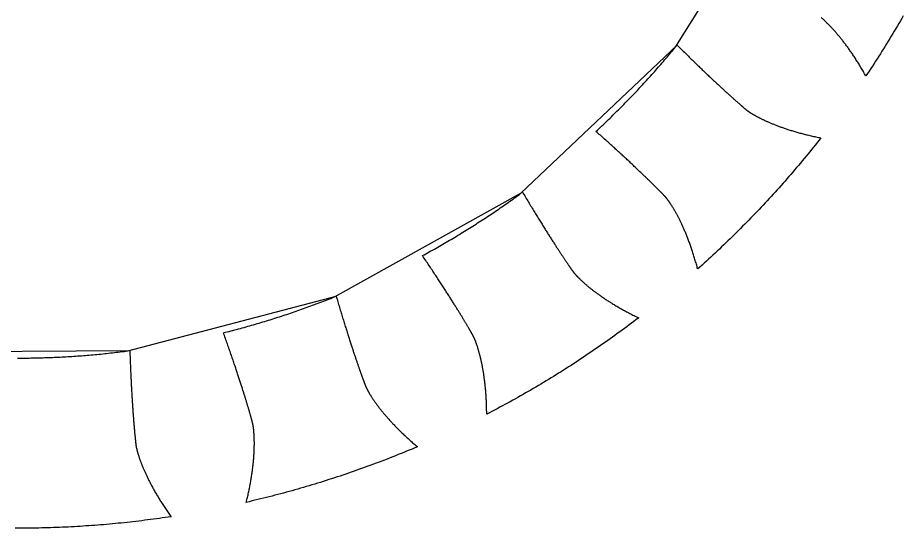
# Model space of a CAD drawing. Extents: x -27 to 27, y -27 to 27.
# Drawn here: x 0.01 to 23.41, y -27 to -13.5 of the extents above; entities that cross this region are included whole.
import ezdxf

# ---------------------------------------------------------------- set-up
doc = ezdxf.new("R2010")
doc.units = 0

msp = doc.modelspace()

# ---------------------------------------------------------------- linework, layer by layer
at = {"layer": 'CYCL_GEAR'}
for points in [[(0.001, -22.5), (0.052, -22.5), (0.104, -22.5), (0.155, -22.499), (0.206, -22.499), (0.258, -22.499), (0.309, -22.498), (0.36, -22.497), (0.412, -22.496), (0.463, -22.495), (0.515, -22.494), (0.566, -22.493), (0.617, -22.492), (0.669, -22.49), (0.72, -22.488), (0.771, -22.487), (0.823, -22.485), (0.874, -22.483), (0.925, -22.481), (0.977, -22.479), (1.028, -22.477), (1.079, -22.474), (1.131, -22.472), (1.182, -22.469), (1.233, -22.466), (1.285, -22.463), (1.336, -22.46), (1.387, -22.457), (1.438, -22.454), (1.49, -22.451), (1.541, -22.447), (1.592, -22.444), (1.643, -22.44), (1.695, -22.436), (1.746, -22.432), (1.797, -22.428), (1.848, -22.424), (1.9, -22.42), (1.951, -22.415), (2.002, -22.411), (2.053, -22.406), (2.104, -22.401), (2.155, -22.397), (2.207, -22.392), (2.258, -22.386), (2.309, -22.381), (2.36, -22.376), (2.411, -22.37), (2.462, -22.365), (2.513, -22.359), (2.564, -22.353), (2.615, -22.347), (2.666, -22.341), (2.717, -22.335), (2.768, -22.329), (2.819, -22.323), (2.87, -22.316), (2.921, -22.31), (8.425, -20.863), (8.436, -20.901), (8.447, -20.939), (8.458, -20.976), (8.469, -21.013), (8.48, -21.05), (8.491, -21.086), (8.502, -21.122), (8.513, -21.158), (8.523, -21.194), (8.534, -21.229), (8.544, -21.264), (8.555, -21.299), (8.565, -21.333), (8.576, -21.367), (8.586, -21.401), (8.596, -21.435), (8.606, -21.468), (8.616, -21.501), (8.626, -21.533), (8.636, -21.566), (8.646, -21.598), (8.656, -21.629), (8.666, -21.661), (8.676, -21.692), (8.685, -21.723), (8.695, -21.753), (8.704, -21.783), (8.714, -21.813), (8.723, -21.843), (8.732, -21.872), (8.741, -21.901), (8.751, -21.93), (8.76, -21.958), (8.769, -21.986), (8.778, -22.014), (8.786, -22.041), (8.795, -22.068), (8.804, -22.095), (8.812, -22.122), (8.821, -22.148), (8.829, -22.174), (8.838, -22.199), (8.846, -22.225), (8.854, -22.25), (8.862, -22.274), (8.87, -22.299), (8.878, -22.323), (8.886, -22.347), (8.894, -22.37), (8.902, -22.393), (8.909, -22.416), (8.917, -22.439), (8.924, -22.461), (8.932, -22.483), (8.939, -22.504), (8.946, -22.526), (8.953, -22.547), (8.96, -22.567), (8.967, -22.588), (8.974, -22.608), (8.981, -22.628), (8.988, -22.647), (8.994, -22.666), (9.001, -22.685), (9.007, -22.703), (9.013, -22.722), (9.02, -22.739), (9.026, -22.757), (9.032, -22.774), (9.038, -22.791), (9.043, -22.808), (9.049, -22.824), (9.055, -22.84), (9.06, -22.856), (9.066, -22.871), (9.071, -22.886), (9.076, -22.901), (9.082, -22.916), (9.087, -22.93), (9.092, -22.944), (9.096, -22.957), (9.101, -22.97), (9.106, -22.983), (9.11, -22.996), (9.115, -23.008), (9.119, -23.02), (9.123, -23.032), (9.128, -23.043), (9.132, -23.054), (9.136, -23.065), (9.139, -23.075), (9.143, -23.085), (9.147, -23.095), (9.15, -23.105), (9.154, -23.114), (9.157, -23.123), (9.16, -23.131), (9.163, -23.139), (9.166, -23.147), (9.169, -23.155), (9.172, -23.162), (9.174, -23.169), (9.177, -23.176), (9.179, -23.182), (9.182, -23.188), (9.184, -23.194), (9.186, -23.2), (9.188, -23.205), (9.19, -23.209), (9.191, -23.214), (9.193, -23.218), (9.194, -23.222), (9.196, -23.226), (9.197, -23.229), (9.198, -23.232), (9.199, -23.234), (9.2, -23.237), (9.201, -23.239), (9.202, -23.241), (9.202, -23.242), (9.203, -23.243), (9.203, -23.244), (9.203, -23.244), (9.203, -23.244), (9.203, -23.244), (9.203, -23.245), (9.203, -23.245), (9.204, -23.246), (9.204, -23.247), (9.204, -23.248), (9.205, -23.249), (9.206, -23.251), (9.207, -23.253), (9.208, -23.255), (9.209, -23.257), (9.21, -23.26), (9.211, -23.263), (9.213, -23.266), (9.214, -23.269), (9.216, -23.273), (9.218, -23.277), (9.22, -23.281), (9.222, -23.286), (9.224, -23.29), (9.226, -23.295), (9.229, -23.3), (9.232, -23.306), (9.234, -23.311), (9.237, -23.317), (9.24, -23.323), (9.244, -23.329), (9.247, -23.336), (9.251, -23.343), (9.254, -23.349), (9.258, -23.357), (9.262, -23.364), (9.267, -23.372), (9.271, -23.38), (9.276, -23.388), (9.28, -23.396), (9.285, -23.405), (9.29, -23.413), (9.295, -23.422), (9.301, -23.432), (9.306, -23.441), (9.312, -23.451), (9.318, -23.461), (9.324, -23.471), (9.331, -23.481), (9.337, -23.491), (9.344, -23.502), (9.351, -23.513), (9.358, -23.524), (9.365, -23.535), (9.373, -23.547), (9.38, -23.559), (9.388, -23.57), (9.396, -23.583), (9.404, -23.595), (9.413, -23.607), (9.421, -23.62), (9.43, -23.633), (9.439, -23.646), (9.449, -23.659), (9.458, -23.673), (9.468, -23.686), (9.478, -23.7), (9.488, -23.714), (9.498, -23.728), (9.509, -23.743), (9.52, -23.757), (9.531, -23.772), (9.542, -23.787), (9.554, -23.802), (9.565, -23.817), (9.577, -23.832), (9.589, -23.848), (9.602, -23.864), (9.614, -23.88), (9.627, -23.896), (9.64, -23.912), (9.654, -23.928), (9.667, -23.945), (9.681, -23.961), (9.695, -23.978), (9.71, -23.995), (9.724, -24.012), (9.739, -24.03), (9.754, -24.047), (9.769, -24.065), (9.785, -24.083), (9.801, -24.1), (9.817, -24.118), (9.833, -24.137), (9.849, -24.155), (9.866, -24.173), (9.883, -24.192), (9.901, -24.211), (9.918, -24.229), (9.936, -24.248), (9.954, -24.267), (9.973, -24.287), (9.991, -24.306), (10.01, -24.325), (10.029, -24.345), (10.049, -24.364), (10.068, -24.384), (10.088, -24.404), (10.109, -24.424), (10.129, -24.444), (10.15, -24.464), (10.171, -24.485), (10.192, -24.505), (10.214, -24.526), (10.236, -24.546), (10.258, -24.567), (10.281, -24.588), (10.303, -24.609), (10.326, -24.63), (10.35, -24.651), (10.373, -24.672), (10.397, -24.693), (10.421, -24.714), (10.446, -24.736), (10.471, -24.757), (10.496, -24.779), (10.521, -24.801), (10.546, -24.822), (10.572, -24.844), (10.501, -24.874), (10.429, -24.905), (10.357, -24.935), (10.284, -24.965), (10.212, -24.994), (10.14, -25.024), (10.067, -25.053), (9.995, -25.082), (9.922, -25.111), (9.85, -25.139), (9.777, -25.168), (9.704, -25.196), (9.631, -25.224), (9.558, -25.251), (9.485, -25.279), (9.412, -25.306), (9.339, -25.333), (9.266, -25.36), (9.192, -25.387), (9.119, -25.413), (9.045, -25.44), (8.972, -25.466), (8.898, -25.492), (8.825, -25.517), (8.751, -25.543), (8.677, -25.568), (8.603, -25.593), (8.529, -25.618), (8.455, -25.642), (8.381, -25.666), (8.306, -25.691), (8.232, -25.714), (8.158, -25.738), (8.083, -25.762), (8.009, -25.785), (7.934, -25.808), (7.859, -25.831), (7.785, -25.853), (7.71, -25.876), (7.635, -25.898), (7.56, -25.92), (7.485, -25.942), (7.41, -25.963), (7.335, -25.985), (7.26, -26.006), (7.185, -26.027), (7.109, -26.047), (7.034, -26.068), (6.959, -26.088), (6.883, -26.108), (6.808, -26.128), (6.732, -26.147), (6.657, -26.167), (6.581, -26.186), (6.505, -26.205), (6.429, -26.223), (6.354, -26.242), (6.278, -26.26), (6.202, -26.278), (6.126, -26.296), (6.05, -26.314), (6.058, -26.281), (6.066, -26.248), (6.074, -26.216), (6.081, -26.184), (6.089, -26.152), (6.096, -26.12), (6.103, -26.089), (6.11, -26.057), (6.116, -26.026), (6.123, -25.996), (6.129, -25.965), (6.135, -25.935), (6.141, -25.905), (6.147, -25.875), (6.152, -25.845), (6.158, -25.816), (6.163, -25.787), (6.168, -25.758), (6.173, -25.73), (6.178, -25.701), (6.183, -25.673), (6.187, -25.645), (6.191, -25.618), (6.196, -25.59), (6.2, -25.563), (6.204, -25.537), (6.207, -25.51), (6.211, -25.484), (6.214, -25.458), (6.218, -25.432), (6.221, -25.406), (6.224, -25.381), (6.227, -25.356), (6.229, -25.331), (6.232, -25.307), (6.235, -25.282), (6.237, -25.258), (6.239, -25.235), (6.241, -25.211), (6.243, -25.188), (6.245, -25.165), (6.247, -25.142), (6.249, -25.12), (6.25, -25.098), (6.252, -25.076), (6.253, -25.054), (6.255, -25.033), (6.256, -25.012), (6.257, -24.991), (6.258, -24.97), (6.259, -24.95), (6.259, -24.93), (6.26, -24.91), (6.261, -24.891), (6.261, -24.872), (6.262, -24.853), (6.262, -24.834), (6.262, -24.816), (6.263, -24.797), (6.263, -24.78), (6.263, -24.762), (6.263, -24.745), (6.263, -24.728), (6.263, -24.711), (6.262, -24.695), (6.262, -24.678), (6.262, -24.662), (6.261, -24.647), (6.261, -24.631), (6.26, -24.616), (6.26, -24.602), (6.259, -24.587), (6.259, -24.573), (6.258, -24.559), (6.257, -24.545), (6.256, -24.532), (6.256, -24.519), (6.255, -24.506), (6.254, -24.493), (6.253, -24.481), (6.252, -24.469), (6.251, -24.457), (6.25, -24.446), (6.249, -24.434), (6.248, -24.424), (6.247, -24.413), (6.246, -24.403), (6.245, -24.392), (6.244, -24.383), (6.243, -24.373), (6.242, -24.364), (6.241, -24.355), (6.24, -24.346), (6.239, -24.338), (6.237, -24.33), (6.236, -24.322), (6.235, -24.314), (6.234, -24.307), (6.233, -24.3), (6.232, -24.293), (6.231, -24.287), (6.23, -24.281), (6.229, -24.275), (6.228, -24.269), (6.227, -24.264), (6.226, -24.259), (6.225, -24.254), (6.225, -24.25), (6.224, -24.245), (6.223, -24.241), (6.222, -24.238), (6.222, -24.234), (6.221, -24.231), (6.22, -24.228), (6.22, -24.226), (6.219, -24.223), (6.219, -24.221), (6.218, -24.22), (6.218, -24.218), (6.218, -24.217), (6.218, -24.216), (6.217, -24.215), (6.217, -24.215), (6.217, -24.215), (6.217, -24.215), (6.217, -24.214), (6.217, -24.214), (6.217, -24.213), (6.217, -24.212), (6.216, -24.211), (6.216, -24.209), (6.215, -24.207), (6.215, -24.204), (6.214, -24.201), (6.213, -24.198), (6.212, -24.195), (6.211, -24.191), (6.21, -24.187), (6.209, -24.183), (6.208, -24.178), (6.206, -24.173), (6.205, -24.168), (6.203, -24.162), (6.202, -24.157), (6.2, -24.15), (6.198, -24.144), (6.196, -24.137), (6.194, -24.13), (6.192, -24.122), (6.19, -24.114), (6.188, -24.106), (6.186, -24.098), (6.183, -24.089), (6.181, -24.08), (6.178, -24.07), (6.175, -24.061), (6.172, -24.051), (6.169, -24.04), (6.166, -24.03), (6.163, -24.019), (6.16, -24.007), (6.157, -23.996), (6.153, -23.984), (6.15, -23.972), (6.146, -23.959), (6.142, -23.946), (6.139, -23.933), (6.135, -23.92), (6.131, -23.906), (6.127, -23.892), (6.122, -23.877), (6.118, -23.862), (6.114, -23.847), (6.109, -23.832), (6.104, -23.816), (6.1, -23.8), (6.095, -23.784), (6.09, -23.768), (6.085, -23.751), (6.08, -23.733), (6.074, -23.716), (6.069, -23.698), (6.064, -23.68), (6.058, -23.662), (6.052, -23.643), (6.046, -23.624), (6.04, -23.605), (6.034, -23.585), (6.028, -23.565), (6.022, -23.545), (6.016, -23.524), (6.009, -23.503), (6.003, -23.482), (5.996, -23.461), (5.989, -23.439), (5.982, -23.417), (5.975, -23.394), (5.968, -23.372), (5.961, -23.349), (5.953, -23.326), (5.946, -23.302), (5.938, -23.278), (5.931, -23.254), (5.923, -23.23), (5.915, -23.205), (5.907, -23.18), (5.899, -23.154), (5.89, -23.129), (5.882, -23.103), (5.873, -23.077), (5.865, -23.05), (5.856, -23.023), (5.847, -22.996), (5.838, -22.969), (5.829, -22.941), (5.82, -22.913), (5.811, -22.885), (5.801, -22.856), (5.791, -22.827), (5.782, -22.798), (5.772, -22.769), (5.762, -22.739), (5.752, -22.709), (5.742, -22.679), (5.731, -22.648), (5.721, -22.618), (5.71, -22.586), (5.7, -22.555), (5.689, -22.523), (5.678, -22.491), (5.667, -22.459), (5.656, -22.426), (5.645, -22.394), (5.633, -22.361), (5.622, -22.327), (5.61, -22.294), (5.598, -22.26), (5.586, -22.225), (5.574, -22.191), (5.562, -22.156), (5.55, -22.121), (5.537, -22.086), (5.525, -22.05), (5.512, -22.014), (5.499, -21.978), (5.486, -21.942), (5.473, -21.905), (5.46, -21.868), (5.447, -21.831), (5.497, -21.818), (5.546, -21.806), (5.596, -21.793), (5.646, -21.78), (5.696, -21.767), (5.745, -21.754), (5.795, -21.741), (5.845, -21.728), (5.894, -21.714), (5.944, -21.701), (5.993, -21.687), (6.043, -21.673), (6.092, -21.659), (6.142, -21.645), (6.191, -21.631), (6.241, -21.617), (6.29, -21.603), (6.339, -21.588), (6.389, -21.574), (6.438, -21.559), (6.487, -21.545), (6.536, -21.53), (6.585, -21.515), (6.635, -21.5), (6.684, -21.484), (6.733, -21.469), (6.782, -21.454), (6.831, -21.438), (6.88, -21.422), (6.928, -21.407), (6.977, -21.391), (7.026, -21.375), (7.075, -21.359), (7.124, -21.343), (7.172, -21.326), (7.221, -21.31), (7.27, -21.293), (7.318, -21.277), (7.367, -21.26), (7.415, -21.243), (7.464, -21.226), (7.512, -21.209), (7.561, -21.192), (7.609, -21.174), (7.657, -21.157), (7.706, -21.139), (7.754, -21.122), (7.802, -21.104), (7.85, -21.086), (7.899, -21.068), (7.947, -21.05), (7.995, -21.032), (8.043, -21.013), (8.091, -20.995), (8.139, -20.977), (8.186, -20.958), (8.234, -20.939), (8.282, -20.92), (8.33, -20.901), (8.378, -20.882), (13.349, -18.112), (13.369, -18.146), (13.389, -18.18), (13.409, -18.213), (13.429, -18.247), (13.449, -18.28), (13.468, -18.312), (13.488, -18.345), (13.507, -18.377), (13.526, -18.408), (13.545, -18.44), (13.564, -18.471), (13.583, -18.502), (13.602, -18.533), (13.62, -18.563), (13.638, -18.594), (13.657, -18.623), (13.675, -18.653), (13.693, -18.682), (13.711, -18.712), (13.728, -18.74), (13.746, -18.769), (13.763, -18.797), (13.78, -18.825), (13.798, -18.853), (13.815, -18.88), (13.831, -18.907), (13.848, -18.934), (13.865, -18.961), (13.881, -18.987), (13.897, -19.013), (13.913, -19.039), (13.929, -19.064), (13.945, -19.09), (13.961, -19.115), (13.976, -19.139), (13.992, -19.164), (14.007, -19.188), (14.022, -19.212), (14.037, -19.235), (14.052, -19.258), (14.066, -19.281), (14.081, -19.304), (14.095, -19.327), (14.109, -19.349), (14.123, -19.371), (14.137, -19.392), (14.151, -19.414), (14.164, -19.435), (14.178, -19.455), (14.191, -19.476), (14.204, -19.496), (14.217, -19.516), (14.23, -19.536), (14.242, -19.555), (14.255, -19.574), (14.267, -19.593), (14.279, -19.612), (14.291, -19.63), (14.303, -19.648), (14.315, -19.666), (14.326, -19.683), (14.337, -19.7), (14.348, -19.717), (14.359, -19.734), (14.37, -19.75), (14.381, -19.766), (14.391, -19.782), (14.402, -19.798), (14.412, -19.813), (14.422, -19.828), (14.431, -19.842), (14.441, -19.857), (14.45, -19.871), (14.46, -19.885), (14.469, -19.898), (14.478, -19.912), (14.487, -19.925), (14.495, -19.937), (14.504, -19.95), (14.512, -19.962), (14.52, -19.974), (14.528, -19.985), (14.535, -19.997), (14.543, -20.008), (14.55, -20.019), (14.558, -20.029), (14.565, -20.039), (14.571, -20.049), (14.578, -20.059), (14.585, -20.068), (14.591, -20.078), (14.597, -20.086), (14.603, -20.095), (14.609, -20.103), (14.614, -20.111), (14.62, -20.119), (14.625, -20.127), (14.63, -20.134), (14.635, -20.141), (14.639, -20.147), (14.644, -20.154), (14.648, -20.16), (14.652, -20.166), (14.656, -20.171), (14.66, -20.177), (14.663, -20.182), (14.667, -20.186), (14.67, -20.191), (14.673, -20.195), (14.676, -20.199), (14.678, -20.203), (14.681, -20.206), (14.683, -20.209), (14.685, -20.212), (14.687, -20.214), (14.688, -20.217), (14.69, -20.219), (14.691, -20.221), (14.692, -20.222), (14.693, -20.223), (14.694, -20.224), (14.694, -20.225), (14.695, -20.225), (14.695, -20.225), (14.695, -20.225), (14.695, -20.226), (14.695, -20.226), (14.695, -20.226), (14.696, -20.227), (14.697, -20.228), (14.698, -20.229), (14.699, -20.231), (14.7, -20.233), (14.702, -20.234), (14.703, -20.237), (14.705, -20.239), (14.707, -20.241), (14.709, -20.244), (14.712, -20.247), (14.714, -20.25), (14.717, -20.253), (14.72, -20.257), (14.723, -20.261), (14.726, -20.265), (14.73, -20.269), (14.733, -20.273), (14.737, -20.278), (14.742, -20.282), (14.746, -20.287), (14.75, -20.292), (14.755, -20.298), (14.76, -20.303), (14.765, -20.309), (14.771, -20.314), (14.776, -20.32), (14.782, -20.327), (14.788, -20.333), (14.794, -20.34), (14.8, -20.346), (14.807, -20.353), (14.814, -20.36), (14.821, -20.367), (14.828, -20.375), (14.836, -20.382), (14.844, -20.39), (14.852, -20.398), (14.86, -20.406), (14.868, -20.414), (14.877, -20.423), (14.886, -20.431), (14.895, -20.44), (14.904, -20.449), (14.914, -20.458), (14.924, -20.467), (14.934, -20.476), (14.944, -20.486), (14.955, -20.495), (14.966, -20.505), (14.977, -20.515), (14.988, -20.525), (15, -20.535), (15.011, -20.545), (15.023, -20.556), (15.036, -20.566), (15.048, -20.577), (15.061, -20.588), (15.074, -20.598), (15.087, -20.609), (15.101, -20.621), (15.115, -20.632), (15.129, -20.643), (15.143, -20.655), (15.158, -20.666), (15.173, -20.678), (15.188, -20.69), (15.203, -20.702), (15.219, -20.714), (15.235, -20.726), (15.251, -20.738), (15.267, -20.751), (15.284, -20.763), (15.301, -20.776), (15.318, -20.788), (15.336, -20.801), (15.354, -20.814), (15.372, -20.827), (15.39, -20.84), (15.409, -20.853), (15.428, -20.866), (15.447, -20.879), (15.466, -20.893), (15.486, -20.906), (15.506, -20.919), (15.527, -20.933), (15.547, -20.947), (15.568, -20.96), (15.589, -20.974), (15.611, -20.988), (15.632, -21.002), (15.654, -21.015), (15.677, -21.029), (15.699, -21.043), (15.722, -21.058), (15.745, -21.072), (15.769, -21.086), (15.792, -21.1), (15.816, -21.114), (15.841, -21.129), (15.865, -21.143), (15.89, -21.157), (15.915, -21.172), (15.941, -21.186), (15.966, -21.201), (15.992, -21.215), (16.019, -21.23), (16.045, -21.244), (16.072, -21.259), (16.1, -21.273), (16.127, -21.288), (16.155, -21.302), (16.183, -21.317), (16.211, -21.332), (16.24, -21.346), (16.269, -21.361), (16.298, -21.376), (16.328, -21.39), (16.358, -21.405), (16.388, -21.42), (16.419, -21.434), (16.357, -21.482), (16.294, -21.529), (16.232, -21.576), (16.17, -21.623), (16.107, -21.669), (16.044, -21.716), (15.982, -21.762), (15.919, -21.808), (15.855, -21.854), (15.792, -21.9), (15.729, -21.945), (15.665, -21.991), (15.602, -22.036), (15.538, -22.081), (15.474, -22.126), (15.41, -22.171), (15.346, -22.215), (15.282, -22.259), (15.217, -22.303), (15.153, -22.347), (15.088, -22.391), (15.023, -22.434), (14.958, -22.478), (14.893, -22.521), (14.828, -22.564), (14.763, -22.607), (14.697, -22.649), (14.632, -22.692), (14.566, -22.734), (14.5, -22.776), (14.434, -22.818), (14.368, -22.859), (14.302, -22.901), (14.236, -22.942), (14.17, -22.983), (14.103, -23.024), (14.036, -23.065), (13.97, -23.105), (13.903, -23.145), (13.836, -23.186), (13.769, -23.225), (13.702, -23.265), (13.634, -23.305), (13.567, -23.344), (13.499, -23.383), (13.432, -23.422), (13.364, -23.461), (13.296, -23.499), (13.228, -23.538), (13.16, -23.576), (13.092, -23.614), (13.023, -23.652), (12.955, -23.689), (12.886, -23.726), (12.818, -23.764), (12.749, -23.801), (12.68, -23.837), (12.611, -23.874), (12.542, -23.91), (12.473, -23.946), (12.404, -23.982), (12.403, -23.949), (12.403, -23.915), (12.402, -23.882), (12.402, -23.849), (12.401, -23.816), (12.4, -23.783), (12.399, -23.751), (12.398, -23.719), (12.397, -23.688), (12.395, -23.656), (12.394, -23.625), (12.392, -23.594), (12.39, -23.564), (12.389, -23.533), (12.387, -23.503), (12.385, -23.474), (12.383, -23.444), (12.38, -23.415), (12.378, -23.386), (12.376, -23.357), (12.373, -23.329), (12.371, -23.301), (12.368, -23.273), (12.365, -23.246), (12.362, -23.218), (12.359, -23.192), (12.356, -23.165), (12.353, -23.138), (12.35, -23.112), (12.347, -23.087), (12.344, -23.061), (12.34, -23.036), (12.337, -23.011), (12.333, -22.986), (12.33, -22.962), (12.326, -22.938), (12.323, -22.914), (12.319, -22.89), (12.315, -22.867), (12.311, -22.844), (12.307, -22.821), (12.304, -22.799), (12.3, -22.777), (12.296, -22.755), (12.292, -22.733), (12.288, -22.712), (12.283, -22.691), (12.279, -22.67), (12.275, -22.65), (12.271, -22.63), (12.267, -22.61), (12.263, -22.59), (12.258, -22.571), (12.254, -22.552), (12.25, -22.533), (12.246, -22.515), (12.241, -22.496), (12.237, -22.479), (12.233, -22.461), (12.228, -22.444), (12.224, -22.427), (12.22, -22.41), (12.215, -22.393), (12.211, -22.377), (12.207, -22.361), (12.203, -22.346), (12.198, -22.33), (12.194, -22.315), (12.19, -22.301), (12.186, -22.286), (12.181, -22.272), (12.177, -22.258), (12.173, -22.244), (12.169, -22.231), (12.165, -22.218), (12.161, -22.205), (12.157, -22.193), (12.153, -22.18), (12.149, -22.168), (12.145, -22.157), (12.141, -22.145), (12.137, -22.134), (12.133, -22.123), (12.129, -22.113), (12.126, -22.102), (12.122, -22.092), (12.119, -22.083), (12.115, -22.073), (12.112, -22.064), (12.108, -22.055), (12.105, -22.046), (12.102, -22.038), (12.098, -22.03), (12.095, -22.022), (12.092, -22.014), (12.089, -22.007), (12.086, -22), (12.083, -21.993), (12.081, -21.987), (12.078, -21.98), (12.075, -21.974), (12.073, -21.969), (12.07, -21.963), (12.068, -21.958), (12.066, -21.953), (12.064, -21.948), (12.062, -21.944), (12.06, -21.94), (12.058, -21.936), (12.056, -21.932), (12.054, -21.929), (12.053, -21.926), (12.052, -21.923), (12.05, -21.92), (12.049, -21.918), (12.048, -21.916), (12.047, -21.914), (12.046, -21.912), (12.046, -21.911), (12.045, -21.91), (12.044, -21.909), (12.044, -21.908), (12.044, -21.908), (12.044, -21.908), (12.044, -21.908), (12.044, -21.908), (12.044, -21.907), (12.043, -21.906), (12.043, -21.905), (12.042, -21.904), (12.041, -21.902), (12.04, -21.9), (12.039, -21.898), (12.037, -21.896), (12.036, -21.893), (12.034, -21.89), (12.032, -21.887), (12.03, -21.883), (12.028, -21.879), (12.026, -21.875), (12.023, -21.87), (12.02, -21.866), (12.017, -21.861), (12.014, -21.855), (12.011, -21.85), (12.008, -21.844), (12.004, -21.838), (12.001, -21.831), (11.997, -21.824), (11.993, -21.817), (11.988, -21.81), (11.984, -21.802), (11.98, -21.794), (11.975, -21.786), (11.97, -21.778), (11.965, -21.769), (11.96, -21.76), (11.954, -21.751), (11.949, -21.741), (11.943, -21.731), (11.937, -21.721), (11.931, -21.711), (11.925, -21.7), (11.918, -21.689), (11.911, -21.678), (11.905, -21.666), (11.898, -21.654), (11.891, -21.642), (11.883, -21.63), (11.876, -21.617), (11.868, -21.604), (11.86, -21.591), (11.852, -21.578), (11.844, -21.564), (11.836, -21.55), (11.827, -21.536), (11.818, -21.521), (11.809, -21.506), (11.8, -21.491), (11.791, -21.476), (11.781, -21.46), (11.772, -21.444), (11.762, -21.428), (11.752, -21.412), (11.742, -21.395), (11.731, -21.378), (11.721, -21.361), (11.71, -21.343), (11.699, -21.325), (11.688, -21.307), (11.677, -21.289), (11.665, -21.27), (11.654, -21.252), (11.642, -21.232), (11.63, -21.213), (11.618, -21.193), (11.605, -21.174), (11.593, -21.153), (11.58, -21.133), (11.567, -21.112), (11.554, -21.091), (11.541, -21.07), (11.527, -21.049), (11.514, -21.027), (11.5, -21.005), (11.486, -20.983), (11.472, -20.96), (11.457, -20.937), (11.443, -20.914), (11.428, -20.891), (11.413, -20.867), (11.398, -20.844), (11.382, -20.82), (11.367, -20.795), (11.351, -20.771), (11.335, -20.746), (11.319, -20.721), (11.303, -20.696), (11.286, -20.67), (11.27, -20.644), (11.253, -20.618), (11.236, -20.592), (11.219, -20.565), (11.201, -20.539), (11.184, -20.512), (11.166, -20.484), (11.148, -20.457), (11.13, -20.429), (11.112, -20.401), (11.093, -20.373), (11.074, -20.344), (11.055, -20.315), (11.036, -20.286), (11.017, -20.257), (10.998, -20.228), (10.978, -20.198), (10.958, -20.168), (10.938, -20.138), (10.918, -20.107), (10.897, -20.077), (10.877, -20.046), (10.856, -20.015), (10.835, -19.983), (10.814, -19.952), (10.792, -19.92), (10.771, -19.888), (10.749, -19.856), (10.727, -19.823), (10.705, -19.79), (10.75, -19.766), (10.795, -19.741), (10.84, -19.717), (10.885, -19.692), (10.93, -19.667), (10.975, -19.642), (11.02, -19.617), (11.065, -19.591), (11.109, -19.566), (11.154, -19.541), (11.198, -19.515), (11.243, -19.49), (11.288, -19.464), (11.332, -19.438), (11.376, -19.412), (11.421, -19.386), (11.465, -19.36), (11.509, -19.334), (11.553, -19.307), (11.597, -19.281), (11.641, -19.254), (11.685, -19.228), (11.729, -19.201), (11.773, -19.174), (11.817, -19.147), (11.86, -19.12), (11.904, -19.093), (11.947, -19.066), (11.991, -19.039), (12.034, -19.011), (12.078, -18.984), (12.121, -18.956), (12.164, -18.928), (12.208, -18.9), (12.251, -18.872), (12.294, -18.844), (12.337, -18.816), (12.38, -18.788), (12.423, -18.76), (12.465, -18.731), (12.508, -18.703), (12.551, -18.674), (12.593, -18.646), (12.636, -18.617), (12.678, -18.588), (12.721, -18.559), (12.763, -18.53), (12.805, -18.501), (12.848, -18.471), (12.89, -18.442), (12.932, -18.412), (12.974, -18.383), (13.016, -18.353), (13.058, -18.323), (13.1, -18.294), (13.141, -18.264), (13.183, -18.233), (13.225, -18.203), (13.266, -18.173), (13.308, -18.143), (17.434, -14.224), (17.462, -14.251), (17.49, -14.279), (17.517, -14.307), (17.545, -14.334), (17.572, -14.361), (17.599, -14.387), (17.626, -14.414), (17.653, -14.44), (17.679, -14.466), (17.706, -14.492), (17.732, -14.518), (17.757, -14.543), (17.783, -14.568), (17.809, -14.593), (17.834, -14.618), (17.859, -14.642), (17.884, -14.666), (17.909, -14.69), (17.933, -14.714), (17.957, -14.737), (17.982, -14.761), (18.005, -14.784), (18.029, -14.807), (18.053, -14.829), (18.076, -14.851), (18.099, -14.874), (18.122, -14.895), (18.144, -14.917), (18.167, -14.939), (18.189, -14.96), (18.211, -14.981), (18.233, -15.001), (18.254, -15.022), (18.276, -15.042), (18.297, -15.062), (18.318, -15.082), (18.339, -15.102), (18.359, -15.121), (18.38, -15.14), (18.4, -15.159), (18.42, -15.178), (18.439, -15.196), (18.459, -15.214), (18.478, -15.232), (18.497, -15.25), (18.516, -15.267), (18.534, -15.285), (18.553, -15.302), (18.571, -15.318), (18.589, -15.335), (18.606, -15.351), (18.624, -15.367), (18.641, -15.383), (18.658, -15.399), (18.675, -15.414), (18.691, -15.43), (18.708, -15.445), (18.724, -15.459), (18.74, -15.474), (18.755, -15.488), (18.771, -15.502), (18.786, -15.516), (18.801, -15.529), (18.816, -15.543), (18.83, -15.556), (18.845, -15.569), (18.859, -15.582), (18.873, -15.594), (18.886, -15.606), (18.899, -15.618), (18.913, -15.63), (18.926, -15.642), (18.938, -15.653), (18.951, -15.664), (18.963, -15.675), (18.975, -15.685), (18.986, -15.696), (18.998, -15.706), (19.009, -15.716), (19.02, -15.726), (19.031, -15.735), (19.042, -15.745), (19.052, -15.754), (19.062, -15.763), (19.072, -15.771), (19.081, -15.78), (19.091, -15.788), (19.1, -15.796), (19.109, -15.803), (19.117, -15.811), (19.126, -15.818), (19.134, -15.825), (19.142, -15.832), (19.149, -15.839), (19.157, -15.845), (19.164, -15.851), (19.171, -15.857), (19.177, -15.863), (19.184, -15.868), (19.19, -15.874), (19.196, -15.879), (19.201, -15.884), (19.207, -15.888), (19.212, -15.893), (19.217, -15.897), (19.222, -15.901), (19.226, -15.905), (19.23, -15.908), (19.234, -15.912), (19.238, -15.915), (19.241, -15.918), (19.244, -15.92), (19.247, -15.923), (19.25, -15.925), (19.252, -15.927), (19.255, -15.929), (19.257, -15.93), (19.258, -15.932), (19.26, -15.933), (19.261, -15.934), (19.262, -15.935), (19.262, -15.935), (19.263, -15.935), (19.263, -15.936), (19.263, -15.936), (19.263, -15.936), (19.263, -15.936), (19.264, -15.936), (19.265, -15.937), (19.266, -15.938), (19.267, -15.939), (19.268, -15.94), (19.27, -15.941), (19.272, -15.943), (19.274, -15.944), (19.276, -15.946), (19.279, -15.948), (19.282, -15.95), (19.285, -15.952), (19.288, -15.955), (19.291, -15.957), (19.295, -15.96), (19.299, -15.963), (19.303, -15.966), (19.308, -15.969), (19.312, -15.972), (19.317, -15.975), (19.322, -15.979), (19.328, -15.983), (19.333, -15.986), (19.339, -15.99), (19.345, -15.994), (19.352, -15.999), (19.358, -16.003), (19.365, -16.007), (19.372, -16.012), (19.38, -16.017), (19.387, -16.021), (19.395, -16.026), (19.404, -16.031), (19.412, -16.036), (19.421, -16.042), (19.43, -16.047), (19.439, -16.053), (19.448, -16.058), (19.458, -16.064), (19.468, -16.07), (19.478, -16.075), (19.488, -16.081), (19.499, -16.087), (19.51, -16.094), (19.522, -16.1), (19.533, -16.106), (19.545, -16.113), (19.557, -16.119), (19.569, -16.126), (19.582, -16.132), (19.595, -16.139), (19.608, -16.146), (19.621, -16.153), (19.635, -16.16), (19.649, -16.167), (19.663, -16.174), (19.678, -16.181), (19.693, -16.188), (19.708, -16.195), (19.723, -16.203), (19.739, -16.21), (19.755, -16.217), (19.771, -16.225), (19.787, -16.232), (19.804, -16.24), (19.821, -16.248), (19.839, -16.255), (19.856, -16.263), (19.874, -16.271), (19.892, -16.278), (19.911, -16.286), (19.929, -16.294), (19.948, -16.302), (19.968, -16.31), (19.987, -16.318), (20.007, -16.326), (20.027, -16.334), (20.048, -16.342), (20.068, -16.35), (20.089, -16.358), (20.111, -16.366), (20.132, -16.374), (20.154, -16.382), (20.176, -16.39), (20.199, -16.398), (20.222, -16.406), (20.245, -16.414), (20.268, -16.422), (20.291, -16.43), (20.315, -16.438), (20.34, -16.446), (20.364, -16.454), (20.389, -16.462), (20.414, -16.47), (20.439, -16.478), (20.465, -16.486), (20.491, -16.494), (20.517, -16.502), (20.543, -16.51), (20.57, -16.518), (20.597, -16.525), (20.625, -16.533), (20.652, -16.541), (20.68, -16.549), (20.709, -16.556), (20.737, -16.564), (20.766, -16.571), (20.795, -16.579), (20.825, -16.586), (20.854, -16.594), (20.884, -16.601), (20.915, -16.608), (20.945, -16.616), (20.976, -16.623), (21.007, -16.63), (21.039, -16.637), (21.07, -16.644), (21.102, -16.651), (21.135, -16.658), (21.167, -16.664), (21.2, -16.671), (21.233, -16.678), (21.185, -16.739), (21.137, -16.8), (21.088, -16.861), (21.039, -16.922), (20.99, -16.983), (20.941, -17.043), (20.892, -17.104), (20.842, -17.164), (20.792, -17.224), (20.742, -17.284), (20.692, -17.344), (20.642, -17.404), (20.592, -17.464), (20.541, -17.523), (20.49, -17.583), (20.439, -17.642), (20.388, -17.701), (20.337, -17.76), (20.286, -17.818), (20.234, -17.877), (20.182, -17.935), (20.13, -17.994), (20.078, -18.052), (20.026, -18.11), (19.974, -18.167), (19.921, -18.225), (19.868, -18.283), (19.815, -18.34), (19.762, -18.397), (19.709, -18.454), (19.655, -18.511), (19.602, -18.568), (19.548, -18.625), (19.494, -18.681), (19.44, -18.737), (19.386, -18.793), (19.331, -18.849), (19.277, -18.905), (19.222, -18.961), (19.167, -19.016), (19.112, -19.072), (19.057, -19.127), (19.002, -19.182), (18.946, -19.237), (18.89, -19.291), (18.834, -19.346), (18.778, -19.4), (18.722, -19.454), (18.666, -19.509), (18.609, -19.562), (18.553, -19.616), (18.496, -19.67), (18.439, -19.723), (18.382, -19.776), (18.325, -19.829), (18.267, -19.882), (18.21, -19.935), (18.152, -19.988), (18.094, -20.04), (18.036, -20.092), (17.978, -20.144), (17.969, -20.112), (17.961, -20.079), (17.952, -20.047), (17.943, -20.015), (17.934, -19.984), (17.925, -19.952), (17.916, -19.921), (17.907, -19.891), (17.898, -19.86), (17.889, -19.83), (17.88, -19.801), (17.87, -19.771), (17.861, -19.742), (17.852, -19.713), (17.843, -19.685), (17.833, -19.656), (17.824, -19.628), (17.814, -19.6), (17.805, -19.573), (17.796, -19.546), (17.786, -19.519), (17.777, -19.493), (17.767, -19.466), (17.758, -19.44), (17.748, -19.415), (17.739, -19.389), (17.729, -19.364), (17.719, -19.339), (17.71, -19.315), (17.7, -19.291), (17.691, -19.267), (17.681, -19.243), (17.672, -19.22), (17.662, -19.197), (17.653, -19.174), (17.643, -19.151), (17.634, -19.129), (17.624, -19.107), (17.615, -19.086), (17.606, -19.064), (17.596, -19.043), (17.587, -19.023), (17.578, -19.002), (17.568, -18.982), (17.559, -18.962), (17.55, -18.942), (17.541, -18.923), (17.531, -18.904), (17.522, -18.885), (17.513, -18.867), (17.504, -18.849), (17.495, -18.831), (17.486, -18.813), (17.478, -18.796), (17.469, -18.779), (17.46, -18.762), (17.451, -18.745), (17.443, -18.729), (17.434, -18.713), (17.426, -18.697), (17.417, -18.682), (17.409, -18.667), (17.401, -18.652), (17.393, -18.637), (17.384, -18.623), (17.376, -18.609), (17.368, -18.595), (17.361, -18.582), (17.353, -18.568), (17.345, -18.556), (17.337, -18.543), (17.33, -18.53), (17.323, -18.518), (17.315, -18.506), (17.308, -18.495), (17.301, -18.483), (17.294, -18.472), (17.287, -18.461), (17.28, -18.451), (17.273, -18.44), (17.267, -18.43), (17.26, -18.42), (17.254, -18.411), (17.248, -18.401), (17.241, -18.392), (17.235, -18.384), (17.23, -18.375), (17.224, -18.367), (17.218, -18.359), (17.213, -18.351), (17.207, -18.343), (17.202, -18.336), (17.197, -18.329), (17.192, -18.322), (17.187, -18.315), (17.182, -18.309), (17.178, -18.303), (17.173, -18.297), (17.169, -18.291), (17.165, -18.286), (17.161, -18.281), (17.157, -18.276), (17.153, -18.271), (17.15, -18.267), (17.146, -18.263), (17.143, -18.259), (17.14, -18.255), (17.137, -18.251), (17.134, -18.248), (17.132, -18.245), (17.129, -18.242), (17.127, -18.239), (17.125, -18.237), (17.123, -18.235), (17.121, -18.233), (17.12, -18.231), (17.118, -18.229), (17.117, -18.228), (17.116, -18.227), (17.115, -18.226), (17.115, -18.225), (17.114, -18.225), (17.114, -18.224), (17.114, -18.224), (17.114, -18.224), (17.114, -18.224), (17.113, -18.224), (17.113, -18.223), (17.112, -18.222), (17.111, -18.221), (17.11, -18.22), (17.108, -18.218), (17.106, -18.216), (17.104, -18.214), (17.102, -18.212), (17.1, -18.21), (17.097, -18.207), (17.094, -18.204), (17.091, -18.201), (17.088, -18.197), (17.084, -18.193), (17.08, -18.189), (17.076, -18.185), (17.072, -18.181), (17.068, -18.176), (17.063, -18.171), (17.058, -18.166), (17.053, -18.161), (17.047, -18.155), (17.042, -18.149), (17.036, -18.143), (17.03, -18.137), (17.023, -18.131), (17.017, -18.124), (17.01, -18.117), (17.003, -18.11), (16.995, -18.102), (16.988, -18.095), (16.98, -18.087), (16.972, -18.079), (16.964, -18.07), (16.955, -18.062), (16.947, -18.053), (16.938, -18.044), (16.928, -18.035), (16.919, -18.025), (16.909, -18.015), (16.899, -18.005), (16.889, -17.995), (16.879, -17.985), (16.868, -17.974), (16.857, -17.963), (16.846, -17.952), (16.835, -17.941), (16.823, -17.93), (16.811, -17.918), (16.799, -17.906), (16.787, -17.894), (16.774, -17.882), (16.761, -17.869), (16.748, -17.856), (16.735, -17.843), (16.721, -17.83), (16.708, -17.816), (16.694, -17.803), (16.679, -17.789), (16.665, -17.775), (16.65, -17.76), (16.635, -17.746), (16.62, -17.731), (16.604, -17.716), (16.589, -17.701), (16.573, -17.686), (16.557, -17.67), (16.54, -17.654), (16.523, -17.638), (16.506, -17.622), (16.489, -17.606), (16.472, -17.589), (16.454, -17.572), (16.436, -17.555), (16.418, -17.538), (16.4, -17.521), (16.381, -17.503), (16.362, -17.485), (16.343, -17.467), (16.324, -17.449), (16.304, -17.43), (16.284, -17.412), (16.264, -17.393), (16.244, -17.374), (16.223, -17.354), (16.202, -17.335), (16.181, -17.315), (16.16, -17.295), (16.138, -17.275), (16.117, -17.255), (16.095, -17.234), (16.072, -17.214), (16.05, -17.193), (16.027, -17.172), (16.004, -17.151), (15.981, -17.129), (15.957, -17.108), (15.933, -17.086), (15.909, -17.064), (15.885, -17.042), (15.861, -17.019), (15.836, -16.997), (15.811, -16.974), (15.786, -16.951), (15.76, -16.928), (15.735, -16.904), (15.709, -16.881), (15.682, -16.857), (15.656, -16.833), (15.629, -16.809), (15.602, -16.785), (15.575, -16.761), (15.548, -16.736), (15.52, -16.711), (15.492, -16.686), (15.464, -16.661), (15.436, -16.636), (15.407, -16.61), (15.378, -16.585), (15.349, -16.559), (15.32, -16.533), (15.29, -16.506), (15.328, -16.471), (15.365, -16.436), (15.403, -16.401), (15.44, -16.366), (15.478, -16.331), (15.515, -16.295), (15.552, -16.26), (15.589, -16.224), (15.626, -16.189), (15.663, -16.153), (15.7, -16.117), (15.737, -16.081), (15.773, -16.045), (15.81, -16.009), (15.846, -15.973), (15.883, -15.937), (15.919, -15.901), (15.956, -15.864), (15.992, -15.828), (16.028, -15.791), (16.064, -15.754), (16.1, -15.718), (16.136, -15.681), (16.171, -15.644), (16.207, -15.607), (16.243, -15.57), (16.278, -15.533), (16.314, -15.496), (16.349, -15.458), (16.384, -15.421), (16.419, -15.384), (16.454, -15.346), (16.489, -15.308), (16.524, -15.271), (16.559, -15.233), (16.594, -15.195), (16.629, -15.157), (16.663, -15.119), (16.698, -15.081), (16.732, -15.043), (16.766, -15.005), (16.801, -14.966), (16.835, -14.928), (16.869, -14.889), (16.903, -14.851), (16.937, -14.812), (16.97, -14.774), (17.004, -14.735), (17.038, -14.696), (17.071, -14.657), (17.105, -14.618), (17.138, -14.579), (17.171, -14.54), (17.204, -14.5), (17.237, -14.461), (17.27, -14.422), (17.303, -14.382), (17.336, -14.343), (17.369, -14.303), (17.401, -14.263), (20.423, -9.441)], [(23.412, -13.45), (23.373, -13.517), (23.334, -13.585), (23.294, -13.652), (23.255, -13.719), (23.215, -13.787), (23.175, -13.854), (23.135, -13.921), (23.094, -13.987), (23.054, -14.054), (23.013, -14.121), (22.972, -14.187), (22.931, -14.254), (22.89, -14.32), (22.848, -14.386), (22.807, -14.452), (22.765, -14.518), (22.723, -14.584), (22.68, -14.649), (22.638, -14.715), (22.595, -14.78), (22.552, -14.845), (22.509, -14.911), (22.466, -14.976), (22.423, -15.04), (22.406, -15.011), (22.39, -14.982), (22.373, -14.953), (22.357, -14.924), (22.34, -14.896), (22.324, -14.868), (22.308, -14.84), (22.291, -14.813), (22.275, -14.785), (22.258, -14.759), (22.242, -14.732), (22.226, -14.706), (22.21, -14.68), (22.194, -14.654), (22.177, -14.629), (22.161, -14.604), (22.145, -14.579), (22.129, -14.554), (22.113, -14.53), (22.097, -14.506), (22.082, -14.483), (22.066, -14.459), (22.05, -14.436), (22.034, -14.413), (22.019, -14.391), (22.003, -14.369), (21.988, -14.347), (21.972, -14.325), (21.957, -14.304), (21.942, -14.283), (21.927, -14.262), (21.911, -14.241), (21.896, -14.221), (21.881, -14.201), (21.867, -14.182), (21.852, -14.162), (21.837, -14.143), (21.822, -14.124), (21.808, -14.106), (21.794, -14.087), (21.779, -14.069), (21.765, -14.051), (21.751, -14.034), (21.737, -14.017), (21.723, -14), (21.709, -13.983), (21.695, -13.967), (21.682, -13.95), (21.668, -13.934), (21.655, -13.919), (21.642, -13.903), (21.629, -13.888), (21.616, -13.873), (21.603, -13.859), (21.59, -13.844), (21.577, -13.83), (21.565, -13.816), (21.553, -13.803), (21.54, -13.79), (21.528, -13.776), (21.516, -13.764), (21.504, -13.751), (21.493, -13.739), (21.481, -13.727), (21.47, -13.715), (21.458, -13.703), (21.447, -13.692), (21.436, -13.681), (21.425, -13.67), (21.415, -13.659), (21.404, -13.649), (21.394, -13.638), (21.384, -13.628), (21.374, -13.619), (21.364, -13.609), (21.354, -13.6), (21.344, -13.591), (21.335, -13.582), (21.326, -13.574), (21.317, -13.565), (21.308, -13.557), (21.299, -13.549), (21.29, -13.542), (21.282, -13.534), (21.274, -13.527), (21.266, -13.52), (21.258, -13.513), (21.25, -13.506), (21.243, -13.5)], [(-2.719, -22.335), (2.972, -22.303), (2.973, -22.342), (2.975, -22.382), (2.976, -22.42), (2.978, -22.459), (2.979, -22.497), (2.98, -22.535), (2.982, -22.573), (2.983, -22.611), (2.985, -22.648), (2.986, -22.685), (2.988, -22.721), (2.989, -22.757), (2.991, -22.793), (2.992, -22.829), (2.994, -22.864), (2.996, -22.899), (2.997, -22.934), (2.999, -22.968), (3, -23.002), (3.002, -23.036), (3.004, -23.069), (3.005, -23.102), (3.007, -23.135), (3.008, -23.168), (3.01, -23.2), (3.012, -23.232), (3.014, -23.264), (3.015, -23.295), (3.017, -23.326), (3.019, -23.356), (3.02, -23.387), (3.022, -23.417), (3.024, -23.447), (3.025, -23.476), (3.027, -23.505), (3.029, -23.534), (3.031, -23.562), (3.032, -23.59), (3.034, -23.618), (3.036, -23.646), (3.038, -23.673), (3.039, -23.7), (3.041, -23.726), (3.043, -23.753), (3.044, -23.779), (3.046, -23.804), (3.048, -23.83), (3.05, -23.855), (3.051, -23.879), (3.053, -23.904), (3.055, -23.928), (3.056, -23.951), (3.058, -23.975), (3.06, -23.998), (3.062, -24.02), (3.063, -24.043), (3.065, -24.065), (3.067, -24.087), (3.068, -24.108), (3.07, -24.129), (3.071, -24.15), (3.073, -24.171), (3.075, -24.191), (3.076, -24.211), (3.078, -24.23), (3.08, -24.249), (3.081, -24.268), (3.083, -24.287), (3.084, -24.305), (3.086, -24.323), (3.087, -24.34), (3.089, -24.358), (3.09, -24.375), (3.092, -24.391), (3.093, -24.407), (3.095, -24.423), (3.096, -24.439), (3.097, -24.454), (3.099, -24.469), (3.1, -24.484), (3.101, -24.498), (3.103, -24.512), (3.104, -24.526), (3.105, -24.539), (3.107, -24.552), (3.108, -24.565), (3.109, -24.577), (3.11, -24.589), (3.111, -24.601), (3.113, -24.612), (3.114, -24.623), (3.115, -24.634), (3.116, -24.644), (3.117, -24.654), (3.118, -24.664), (3.119, -24.674), (3.12, -24.683), (3.121, -24.691), (3.122, -24.7), (3.122, -24.708), (3.123, -24.716), (3.124, -24.723), (3.125, -24.73), (3.126, -24.737), (3.126, -24.743), (3.127, -24.749), (3.128, -24.755), (3.128, -24.761), (3.129, -24.766), (3.129, -24.77), (3.13, -24.775), (3.13, -24.779), (3.131, -24.783), (3.131, -24.786), (3.132, -24.789), (3.132, -24.792), (3.132, -24.795), (3.133, -24.797), (3.133, -24.799), (3.133, -24.8), (3.133, -24.801), (3.133, -24.802), (3.133, -24.803), (3.133, -24.803), (3.133, -24.803), (3.133, -24.803), (3.133, -24.803), (3.134, -24.804), (3.134, -24.805), (3.134, -24.806), (3.134, -24.808), (3.134, -24.81), (3.135, -24.812), (3.135, -24.814), (3.135, -24.817), (3.136, -24.82), (3.136, -24.823), (3.137, -24.826), (3.138, -24.83), (3.139, -24.834), (3.139, -24.838), (3.14, -24.843), (3.141, -24.847), (3.142, -24.852), (3.143, -24.858), (3.144, -24.863), (3.146, -24.869), (3.147, -24.875), (3.148, -24.882), (3.15, -24.888), (3.152, -24.895), (3.153, -24.902), (3.155, -24.91), (3.157, -24.917), (3.159, -24.925), (3.161, -24.934), (3.163, -24.942), (3.165, -24.951), (3.168, -24.96), (3.17, -24.969), (3.173, -24.978), (3.176, -24.988), (3.179, -24.998), (3.181, -25.009), (3.185, -25.019), (3.188, -25.03), (3.191, -25.041), (3.194, -25.052), (3.198, -25.064), (3.202, -25.075), (3.206, -25.087), (3.21, -25.1), (3.214, -25.112), (3.218, -25.125), (3.222, -25.138), (3.227, -25.151), (3.231, -25.165), (3.236, -25.178), (3.241, -25.192), (3.246, -25.207), (3.251, -25.221), (3.257, -25.236), (3.262, -25.251), (3.268, -25.266), (3.274, -25.281), (3.28, -25.297), (3.286, -25.313), (3.293, -25.329), (3.299, -25.345), (3.306, -25.362), (3.313, -25.378), (3.32, -25.395), (3.327, -25.412), (3.334, -25.43), (3.342, -25.448), (3.349, -25.465), (3.357, -25.484), (3.366, -25.502), (3.374, -25.52), (3.382, -25.539), (3.391, -25.558), (3.4, -25.577), (3.409, -25.597), (3.418, -25.616), (3.427, -25.636), (3.437, -25.656), (3.447, -25.676), (3.457, -25.697), (3.467, -25.717), (3.478, -25.738), (3.488, -25.759), (3.499, -25.781), (3.51, -25.802), (3.521, -25.824), (3.533, -25.845), (3.545, -25.868), (3.557, -25.89), (3.569, -25.912), (3.581, -25.935), (3.594, -25.958), (3.606, -25.98), (3.619, -26.004), (3.633, -26.027), (3.646, -26.05), (3.66, -26.074), (3.674, -26.098), (3.688, -26.122), (3.702, -26.146), (3.717, -26.171), (3.732, -26.195), (3.747, -26.22), (3.762, -26.245), (3.778, -26.27), (3.794, -26.295), (3.81, -26.321), (3.826, -26.346), (3.843, -26.372), (3.86, -26.398), (3.877, -26.424), (3.894, -26.45), (3.912, -26.477), (3.93, -26.503), (3.948, -26.53), (3.966, -26.557), (3.985, -26.583), (4.004, -26.611), (4.023, -26.638), (4.042, -26.665), (4.062, -26.693), (3.985, -26.704), (3.907, -26.716), (3.83, -26.727), (3.753, -26.738), (3.676, -26.749), (3.598, -26.759), (3.521, -26.769), (3.443, -26.78), (3.366, -26.789), (3.288, -26.799), (3.211, -26.808), (3.133, -26.818), (3.056, -26.827), (2.978, -26.835), (2.901, -26.844), (2.823, -26.852), (2.746, -26.86), (2.668, -26.868), (2.59, -26.875), (2.512, -26.883), (2.435, -26.89), (2.357, -26.897), (2.279, -26.904), (2.201, -26.91), (2.124, -26.916), (2.046, -26.922), (1.968, -26.928), (1.89, -26.934), (1.812, -26.939), (1.734, -26.944), (1.656, -26.949), (1.578, -26.954), (1.501, -26.958), (1.423, -26.962), (1.345, -26.966), (1.267, -26.97), (1.189, -26.974), (1.111, -26.977), (1.033, -26.98), (0.955, -26.983), (0.877, -26.986), (0.799, -26.988), (0.721, -26.99), (0.643, -26.992), (0.565, -26.994), (0.487, -26.996), (0.408, -26.997), (0.33, -26.998), (0.252, -26.999), (0.174, -26.999), (0.096, -27), (0.018, -27), (-0.06, -27)]]:
    msp.add_lwpolyline(points, dxfattribs=at)

doc.saveas('drawing.dxf')
